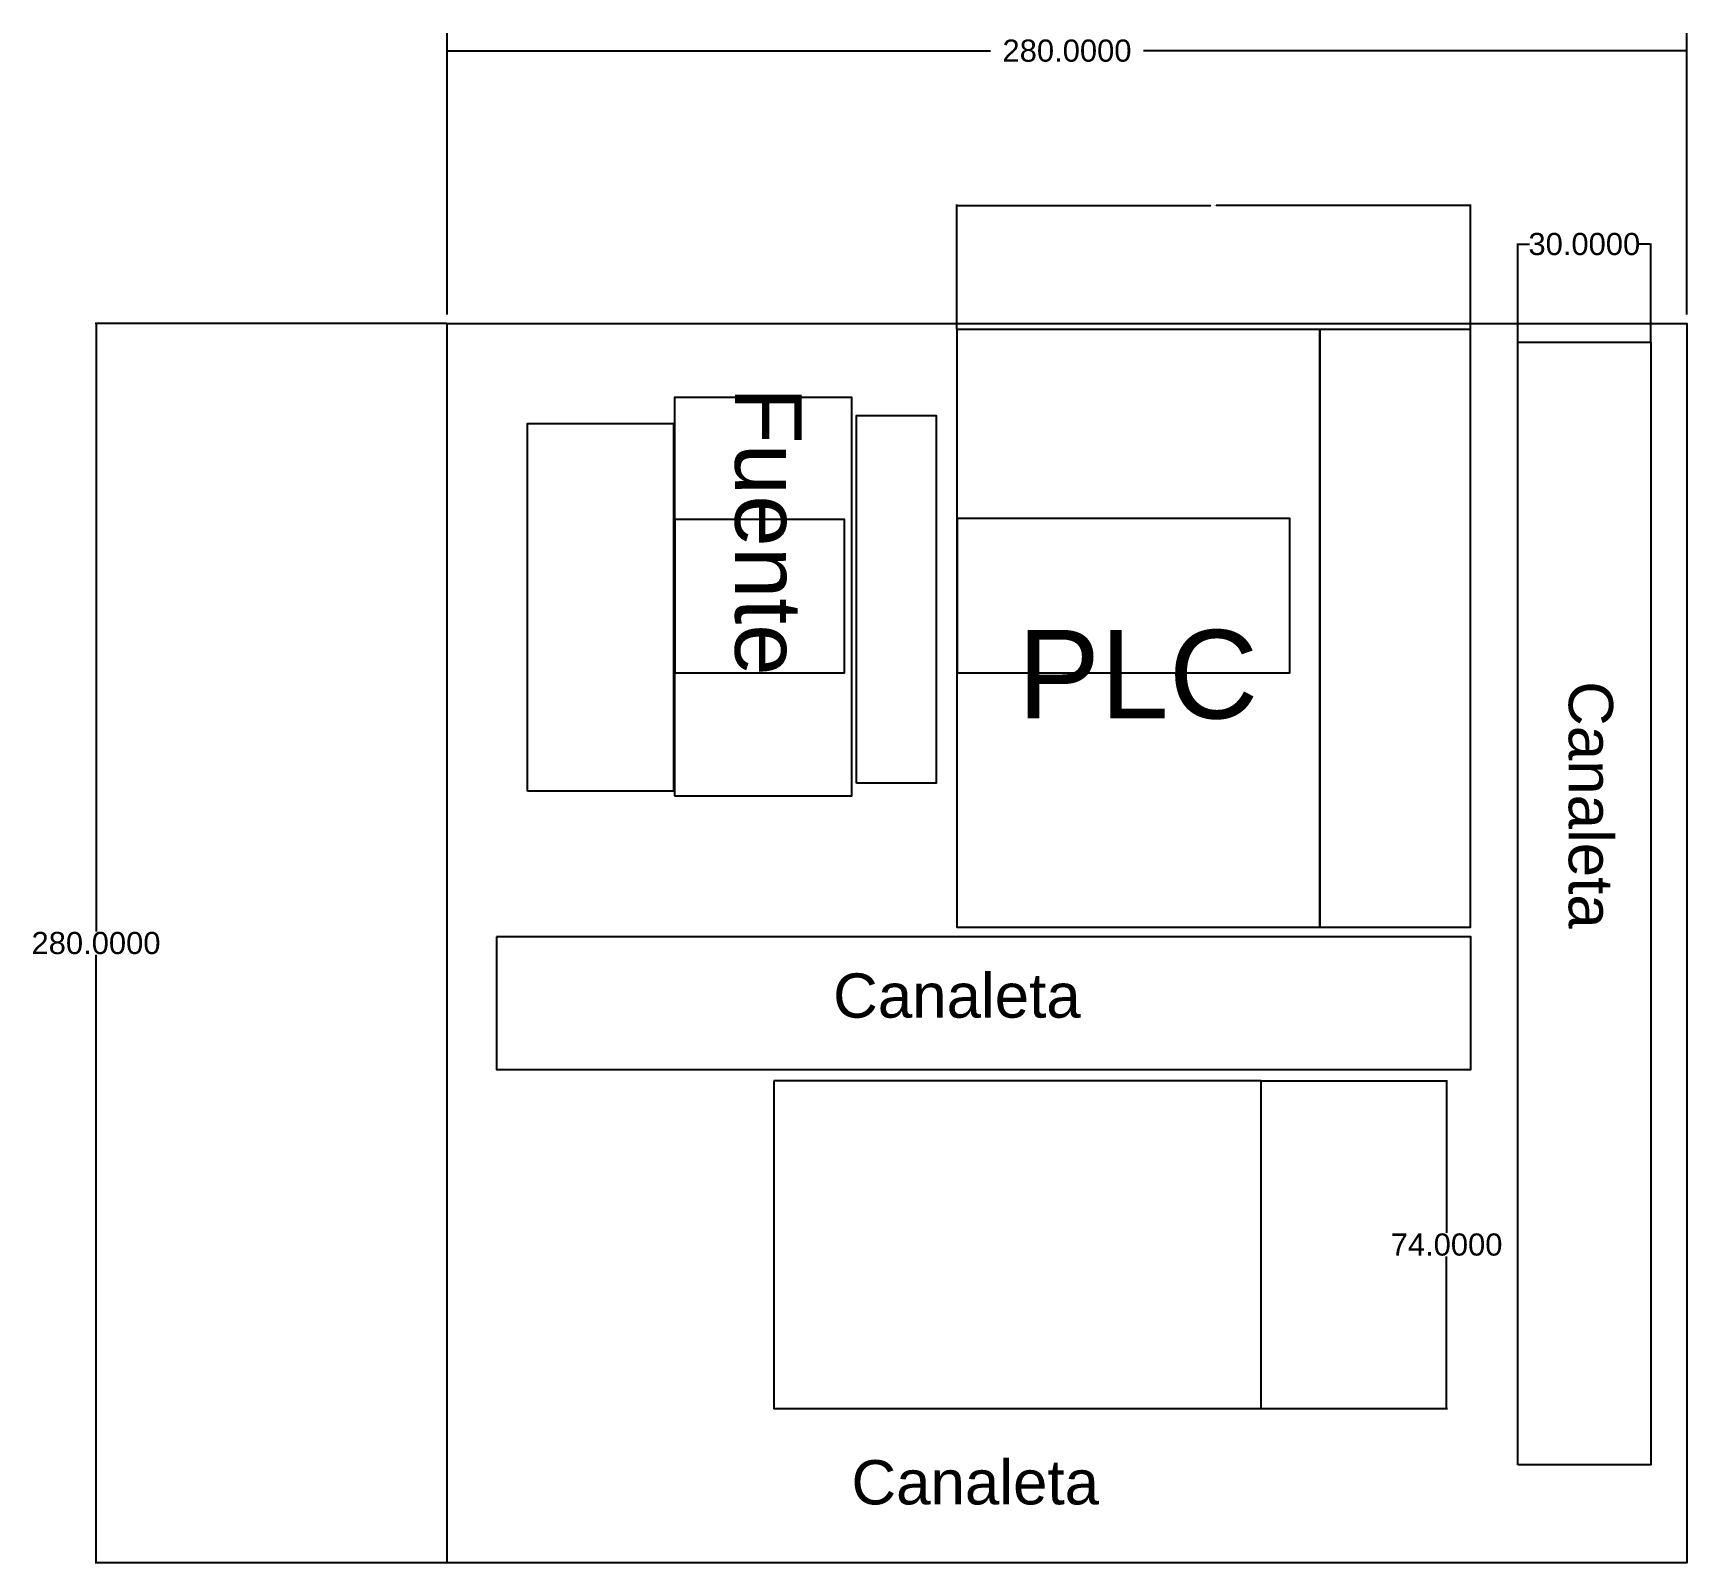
# Model space of a CAD drawing. Header units: inches. Extents: x -79 to 295, y 0 to 346.
import ezdxf

# ---------------------------------------------------------------- set-up
doc = ezdxf.new("R2010")
doc.units = ezdxf.units.IN
doc.header["$MEASUREMENT"] = 0
doc.styles.get("Standard").update_dxf_attribs({"font": 'arial.ttf'})
doc.dimstyles.get("Standard").update_dxf_attribs({"dimtxt": 0.18, "dimasz": 0.18, "dimexe": 0.18, "dimexo": 0.0625, "dimgap": 0.09, "dimtad": 0, "dimtih": 1, "dimtoh": 1, "dimdec": 4, "dimzin": 0, "dimdsep": 46, "dimtxsty": 'Standard', "dimcen": 0.09, "dimadec": 0, "dimazin": 0, "dimtfac": 1, "dimtdec": 4, "dimtofl": 0, "dimtmove": 0, "dimatfit": 3, "dimfxl": 1, "dimtolj": 1, "dimtzin": 0, "dimarcsym": 0})

# ---------------------------------------------------------------- blocks, each defined once
blk = doc.blocks.new('PLC')
for points in [[(115.67, 266.55), (115.67, 131.55), (197.67, 131.55), (197.67, 266.55)], [(197.67, 266.55), (197.67, 131.55), (231.67, 131.55), (231.67, 266.55)]]:
    blk.add_lwpolyline(points, close=True)
blk = doc.blocks.new('*D6')
at = {"color": 0, "lineweight": -2}
for p, q in [((256.57, 275.82), (256.57, 298.08)), ((256.75, 297.9), (259.19, 297.9)), ((286.39, 297.9), (283.96, 297.9)), ((286.57, 275.82), (286.57, 298.08))]:
    blk.add_line(p, q, dxfattribs=at)
at = {"color": 0}
for points in [[(256.75, 297.93), (256.75, 297.87), (256.57, 297.9)], [(286.39, 297.87), (286.39, 297.93), (286.57, 297.9)]]:
    blk.add_solid(points, dxfattribs=at)
at = {"layer": 'Defpoints', "color": 0}
for p in [(286.57, 297.9), (256.57, 275.76), (286.57, 275.76)]:
    blk.add_point(p, dxfattribs=at)
at = {"color": 0, "insert": (271.57, 297.9), "char_height": 5, "attachment_point": 5}
blk.add_mtext('\\A1;30.0000', dxfattribs=at)
blk = doc.blocks.new('*D8')
at = {"color": 0, "lineweight": -2}
for p, q in [((14.68, 280), (-64.72, 280)), ((-64.54, 279.82), (-64.54, 142.64)), ((-64.54, 0.18), (-64.54, 137.36)), ((14.68, 0), (-64.72, 0))]:
    blk.add_line(p, q, dxfattribs=at)
at = {"color": 0}
for points in [[(-64.51, 279.82), (-64.57, 279.82), (-64.54, 280)], [(-64.57, 0.18), (-64.51, 0.18), (-64.54, 0)]]:
    blk.add_solid(points, dxfattribs=at)
at = {"layer": 'Defpoints', "color": 0}
for p in [(-64.54, 280), (14.74, 280), (14.74, 0)]:
    blk.add_point(p, dxfattribs=at)
at = {"color": 0, "insert": (-64.54, 140), "char_height": 5, "attachment_point": 5}
blk.add_mtext('\\A1;280.0000', dxfattribs=at)
blk = doc.blocks.new('*D9')
at = {"color": 0, "lineweight": -2}
for p, q in [((14.74, 282), (14.74, 345.58)), ((294.74, 282), (294.74, 345.58)), ((14.92, 341.58), (137.46, 341.58)), ((294.56, 341.58), (172.02, 341.58))]:
    blk.add_line(p, q, dxfattribs=at)
at = {"color": 0}
for points in [[(14.92, 341.61), (14.92, 341.55), (14.74, 341.58)], [(294.56, 341.55), (294.56, 341.61), (294.74, 341.58)]]:
    blk.add_solid(points, dxfattribs=at)
at = {"layer": 'Defpoints', "color": 0}
for p in [(294.74, 341.58), (14.74, 280), (294.74, 280)]:
    blk.add_point(p, dxfattribs=at)
at = {"color": 0, "insert": (154.74, 341.58), "char_height": 5, "attachment_point": 5}
blk.add_mtext('\\A1;280.0000', dxfattribs=at)
blk = doc.blocks.new('*D20')
at = {"color": 0, "lineweight": -2}
for p, q in [((198.62, 108.89), (240.64, 108.89)), ((240.46, 108.71), (240.46, 74.53)), ((240.46, 35.07), (240.46, 69.25)), ((198.62, 34.89), (240.64, 34.89))]:
    blk.add_line(p, q, dxfattribs=at)
at = {"color": 0}
for points in [[(240.49, 108.71), (240.43, 108.71), (240.46, 108.89)], [(240.43, 35.07), (240.49, 35.07), (240.46, 34.89)]]:
    blk.add_solid(points, dxfattribs=at)
at = {"layer": 'Defpoints', "color": 0}
for p in [(198.56, 108.89), (240.46, 108.89), (198.56, 34.89)]:
    blk.add_point(p, dxfattribs=at)
at = {"color": 0, "insert": (240.46, 71.89), "char_height": 5, "attachment_point": 5}
blk.add_mtext('\\A1;74.0000', dxfattribs=at)
blk = doc.blocks.new('*D21')
at = {"color": 0, "lineweight": -2}
for p, q in [((129.86, 278.71), (129.86, 306.83)), ((130.04, 306.65), (187.26, 306.65)), ((245.68, 306.65), (188.45, 306.65)), ((245.86, 278.71), (245.86, 306.83))]:
    blk.add_line(p, q, dxfattribs=at)
at = {"color": 0}
for points in [[(130.04, 306.68), (130.04, 306.62), (129.86, 306.65)], [(245.68, 306.62), (245.68, 306.68), (245.86, 306.65)]]:
    blk.add_solid(points, dxfattribs=at)
at = {"layer": 'Defpoints', "color": 0}
for p in [(129.86, 306.65), (129.86, 278.65), (245.86, 278.65)]:
    blk.add_point(p, dxfattribs=at)
at = {"color": 0, "insert": (187.86, 306.65), "char_height": 0.18, "attachment_point": 5}
blk.add_mtext('\\A1;116.0000', dxfattribs=at)

msp = doc.modelspace()

# ---------------------------------------------------------------- linework, layer by layer
for points in [[(14.74014, 0), (14.74014, 280), (294.7401, 280), (294.7401, 0)], [(256.57175, 22.12353), (256.57175, 275.75611), (286.57178, 275.75611), (286.57178, 22.12353)], [(66.13172, 173.24801), (106.13172, 173.24801), (106.13172, 263.24801), (66.13172, 263.24801)], [(107.17386, 176.1611), (107.17386, 259.1611), (125.17386, 259.1611), (125.17386, 176.1611)], [(32.87123, 174.35464), (32.87123, 257.35464), (65.87123, 257.35464), (65.87123, 174.35464)], [(66.16071, 235.69136), (66.16071, 201.05118), (104.48567, 201.05118), (104.48567, 235.69136)], [(129.99642, 201.00024), (129.99642, 236.00024), (204.99642, 236.00024), (204.99642, 201.02081)], [(25.94055, 141.44951), (25.94055, 111.44951), (245.94053, 111.44951), (245.94053, 141.44951)], [(88.56236, 108.88906), (88.56236, 34.88906), (198.56236, 34.88906), (198.56236, 108.88906)]]:
    msp.add_lwpolyline(points, close=True)

# ---------------------------------------------------------------- block references
msp.add_blockref('PLC', (14.19028, 12.09638))

# ---------------------------------------------------------------- texts
at = {"insert": (87.1859, 233.01597), "char_height": 15, "width": 13.9643399, "attachment_point": 5, "rotation": 270}
msp.add_mtext('{\\pxqc;Fuente}', dxfattribs=at)
at = {"insert": (143.56638, 210.74865), "char_height": 20, "width": 48.0993929, "attachment_point": 1}
msp.add_mtext('{PLC}', dxfattribs=at)
at = {"insert": (278.04943, 199.17882), "char_height": 0.2, "attachment_point": 1, "rotation": 270}
msp.add_mtext('{\\H50x;Canaleta}', dxfattribs=at)
at = {"char_height": 0.2, "attachment_point": 1}
for insert in [(101.92279, 133.16411), (106.06233, 23.22053)]:
    msp.add_mtext('{\\H50x;Canaleta}', dxfattribs=dict(at, insert=insert))

# ---------------------------------------------------------------- dimensions: what is measured, and where the dimension line sits
for base, p1, p2, override, picture, middle in [((294.7401, 341.58009), (14.74014, 280), (294.7401, 280), {"dimtxt": 5, "dimexe": 4, "dimexo": 2, "dimgap": 3, "dimfxlon": 0}, '*D9', (154.74012, 341.58009)), ((286.57178, 297.90408), (256.57175, 275.75611), (286.57178, 275.75611), {"dimtxt": 5}, '*D6', (271.57177, 297.90408))]:
    dim = msp.add_linear_dim(base=base, p1=p1, p2=p2, dimstyle='Standard', override=override)
    dim.commit()
    dim.dimension.update_dxf_attribs({"geometry": picture, "text_midpoint": middle})
dim = msp.add_linear_dim(base=(129.8553, 306.65064), p1=(245.8553, 278.64797), p2=(129.8553, 278.64797), dimstyle='Standard')
dim.commit()
dim.dimension.update_dxf_attribs({"geometry": '*D21', "text_midpoint": (187.8553, 306.65064)})
for base, p1, p2, picture, middle in [((-64.53937, 280), (14.74014, 0), (14.74014, 280), '*D8', (-64.53937, 140)), ((240.45616, 108.88906), (198.56236, 34.88906), (198.56236, 108.88906), '*D20', (240.45616, 71.88906))]:
    dim = msp.add_linear_dim(base=base, p1=p1, p2=p2, angle=90, dimstyle='Standard', override={"dimtxt": 5})
    dim.commit()
    dim.dimension.update_dxf_attribs({"geometry": picture, "text_midpoint": middle})

doc.saveas('drawing.dxf')
